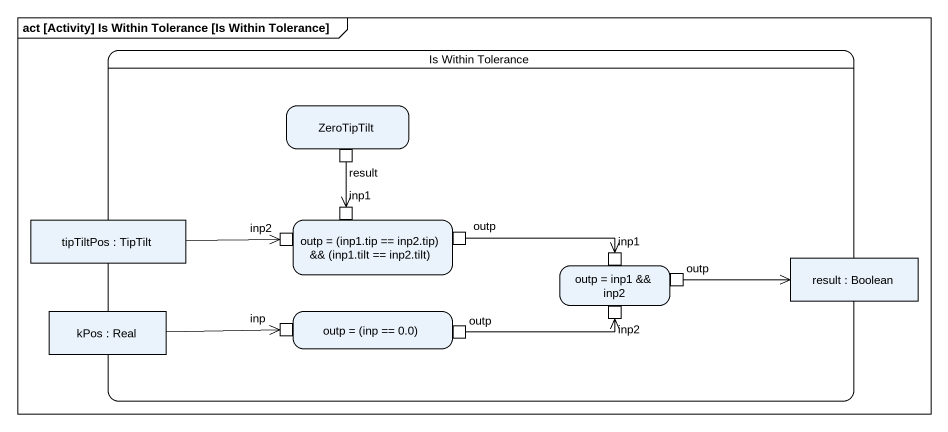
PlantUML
@startuml
mainframe act [Activity] Is Within Tolerance [Is Within Tolerance]
hide empty description
state "Is Within Tolerance" as Is_Within_Tolerance {
  state ZeroTipTilt {
    state result <<outputPin>>
  }
  state "tipTiltPos : TipTilt" as tipTiltPos <<object>>
  state "outp = (inp1.tip == inp2.tip) && (inp1.tilt == inp2.tilt)" as outp_inp1_tip_inp2_tip_inp1 {
    state inp1 <<inputPin>>
    state inp2 <<inputPin>>
    state outp <<outputPin>>
  }
  state "result : Boolean" as result_2 <<object>>
  state "kPos : Real" as kPos <<object>>
  state "outp = (inp == 0.0)" as outp_inp_0_0 {
    state inp <<inputPin>>
    state "outp" as outp_3 <<outputPin>>
  }
  state "outp = inp1 && inp2" as outp_inp1_inp2 {
    state "inp1" as inp1_2 <<inputPin>>
    state "inp2" as inp2_2 <<inputPin>>
    state "outp" as outp_2 <<outputPin>>
  }
}
result --> inp1
tipTiltPos -right-> inp2
outp -right-> inp1_2
kPos -right-> inp
outp_2 -right-> result_2
outp_3 -right-> inp2_2
@enduml
